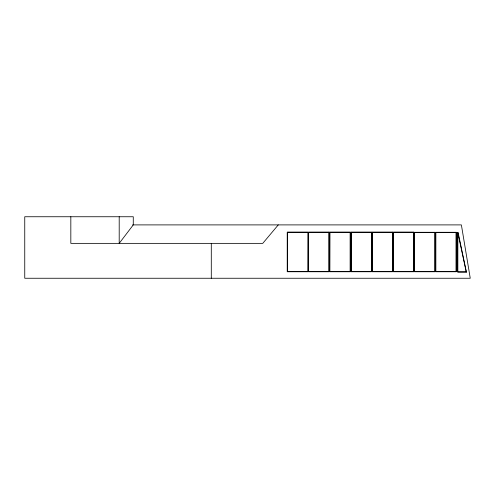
<?xml version="1.0" encoding="UTF-8"?>
<svg xmlns="http://www.w3.org/2000/svg" width="495" height="495" viewBox="0 0 495 495"><rect width="100%" height="100%" fill="white"/><g stroke="black" fill="none" stroke-linecap="round" stroke-linejoin="round"><path stroke-width="0.74" d="M278.27 224.897L262.758 243.361L70.828 243.361L70.828 216.748M132.58 224.897L461.383 224.897L470.25 278.252L24.75 278.252L24.75 216.748L133.273 216.748L133.273 224.897L119.202 243.361L119.202 216.748M307.791 232.297L287.255 232.297L287.255 271.743L307.791 271.743L307.884 232.149L287.341 232.149L287.341 271.594L307.884 271.594M329.664 232.297L350.206 232.297L350.206 271.743L329.664 271.743L329.757 232.149L350.293 232.149L350.293 271.594L329.757 271.594M393.284 232.297L413.82 232.297L413.82 271.743L393.284 271.743L393.377 232.149L413.913 232.149L413.913 271.594L393.377 271.594M307.791 271.439L287.434 271.439L287.434 232.297M328.996 271.439L308.639 271.439L308.639 232.297M350.206 271.439L329.843 271.439L329.843 232.297M371.411 271.439L351.054 271.439L351.054 232.297M392.615 271.439L372.259 271.439L372.259 232.297M413.82 271.439L393.463 271.439L393.463 232.297M211.291 243.361L211.291 278.252M329.088 232.149L308.552 232.149L308.552 271.594L329.088 271.594L329.088 232.149M371.498 232.149L350.961 232.149L350.961 271.594L371.498 271.594L371.498 232.149M392.708 232.149L372.166 232.149L372.166 271.594L392.708 271.594L392.708 232.149M328.996 232.297L308.459 232.297L308.459 271.743L328.996 271.743L328.996 232.297M371.411 232.297L350.875 232.297L350.875 271.743L371.411 271.743L371.411 232.297M392.615 232.297L372.079 232.297L372.079 271.743L392.615 271.743L392.615 232.297M435.031 232.297L414.494 232.297L414.494 271.743L435.031 271.743L435.031 232.297M456.235 232.297L435.699 232.297L435.699 271.743L456.235 271.743L456.235 232.297M434.938 232.446L414.581 232.446L414.581 271.594L434.938 271.594L434.938 232.446M456.149 232.446L435.786 232.446L435.786 271.594L456.149 271.594L456.149 232.446M466.24 271.879L457.795 271.879L457.795 232.576L466.24 271.879M466.401 272.064L457.683 272.064L457.683 232.39L458.079 232.396L466.401 272.064"/></g></svg>
